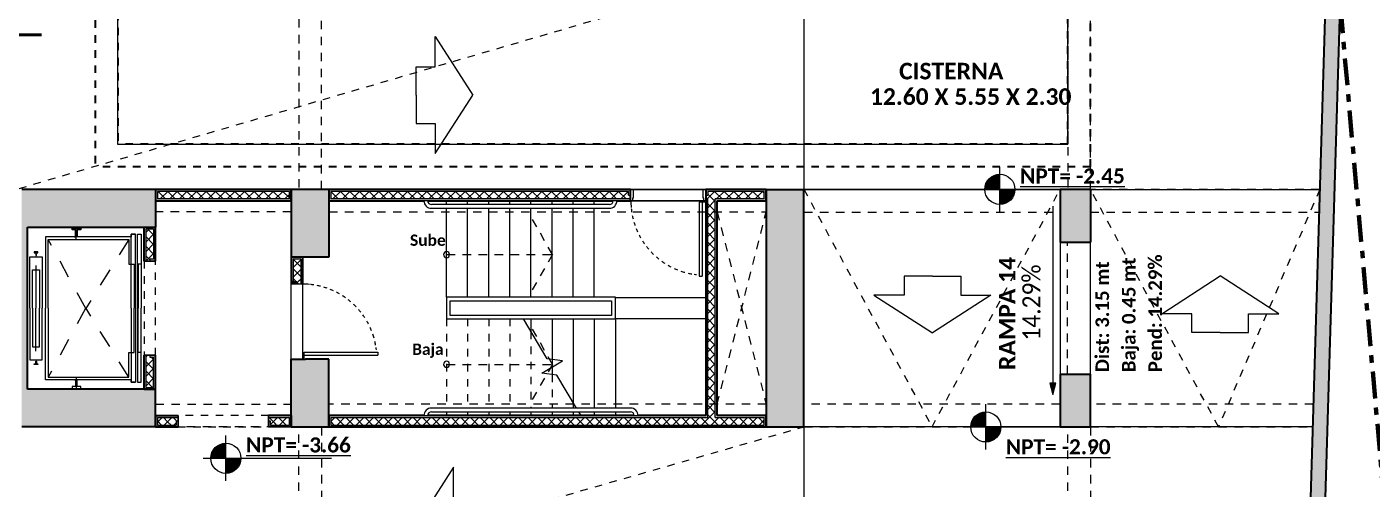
# Model space of a CAD drawing. Header units: metres. Extents: x -144 to 1000, y -717 to 29.
# Drawn here: x 84.37 to 102.22, y -561.25 to -555.12 of the extents above; entities that cross this region are included whole.
import ezdxf

# ---------------------------------------------------------------- set-up
doc = ezdxf.new("R2010")
doc.units = ezdxf.units.M
for name, pattern in [('Basculante', [0.11625, 0.075, -0.04125]), ('basculante modificado', [0.18, 0.1125, -0.0675]), ('Dash Dot 3_16_', [0.595313, 0.357187, -0.119063, 0, -0.119063]), ('Elevado', [0.003969, 0.002381, -0.001587]), ('IMPORT-LIFT01$0$HIDDEN-Z', [225, 150, -75]), ('Trazo', [0.45, 0.225, -0.225]), ('Trazo_2_', [0.47625, 0.238125, -0.238125])]:
    doc.linetypes.add(name, pattern=pattern)
doc.layers.get('0').update_dxf_attribs({"color": 1})
for name, color, linetype, lineweight in [('A-DETL', 1, 'Continuous', 9), ('A-DETL-GENF', 1, 'Continuous', 9), ('A-DETL-GENF-HDLN', 1, 'Trazo_2_', 9), ('A-DETL-MEDM', 1, 'Continuous', 30), ('A-DETL-THIN', 1, 'Continuous', 9), ('A-DOOR', 1, 'Continuous', 9), ('A-DOOR-FRAM', 1, 'Continuous', 9), ('A-DOOR-HDLN', 1, 'Trazo', 20), ('A-FLOR', 2, 'Continuous', 9), ('A-WALL', 4, 'Continuous', 9), ('G-ANNO-DIMS', 1, 'Continuous', 9), ('G-ANNO-TEXT', 2, 'Continuous', 9), ('S-COLS', 7, 'Continuous', 9), ('S-STRS', 1, 'Continuous', 9), ('S-STRS-MBND', 1, 'Basculante', 9)]:
    doc.layers.add(name, color=color, linetype=linetype, lineweight=lineweight)
doc.layers.add('A-WALL-PATT', color=7, linetype='Continuous', lineweight=35, true_color=0x9c9c9c)
doc.styles.add('Calibri', font='calibri.ttf', dxfattribs={"width": 0.9, "height": 0.24})
doc.styles.add('Calibri_B', font='calibrib.ttf', dxfattribs={"height": 0.165})
doc.styles.add('Calibri_B_1', font='calibrib.ttf', dxfattribs={"height": 0.135})
doc.styles.add('Calibri_B_2', font='calibrib.ttf', dxfattribs={"height": 0.135})
doc.styles.add('Calibri_B_3', font='calibrib.ttf', dxfattribs={"height": 0.15})

# ---------------------------------------------------------------- blocks, each defined once
blk = doc.blocks.new('X')
at = {"layer": 'A-WALL-PATT', "lineweight": 5, "true_color": 0x747474}
for points in [[(101.357, -511.587), (101.551, -511.587), (102.076, -493.892), (101.877, -493.886), (101.351, -511.587)], [(88.111, -497.336), (88.136, -497.336), (88.136, -497.311), (86.336, -497.311), (86.336, -497.336), (86.405, -497.336)], [(93.641, -500.186), (93.661, -500.186), (93.661, -497.336), (93.636, -497.336), (93.636, -500.186)]]:
    blk.add_hatch(color=8, dxfattribs=at).paths.add_polyline_path(points)
at = {"layer": 'A-WALL-PATT', "true_color": 0x747474}
for points in [[(86.36, -497.311), (86.36, -497.211), (88.111, -497.211), (88.111, -497.311), (88.136, -497.311), (88.136, -497.186), (86.336, -497.187), (86.336, -497.311)], [(93.786, -500.186), (93.786, -497.336), (93.761, -497.336), (93.761, -500.186)], [(88.161, -498.396), (88.161, -498.111), (88.261, -498.111), (88.261, -498.086), (88.136, -498.086), (88.136, -498.396)], [(88.261, -498.396), (88.286, -498.396), (88.286, -498.086), (88.261, -498.086), (88.261, -498.111)], [(88.211, -498.436), (88.211, -498.411), (88.161, -498.411), (88.161, -498.396), (88.136, -498.396), (88.136, -498.436), (88.161, -498.436)], [(88.286, -498.436), (88.286, -498.396), (88.261, -498.396), (88.261, -498.436)], [(89.662, -500.336), (94.436, -500.335), (94.436, -500.211), (94.411, -500.211), (94.411, -500.311), (88.661, -500.311), (88.661, -500.211), (88.636, -500.211), (88.636, -500.336)]]:
    blk.add_hatch(color=8, dxfattribs=at).paths.add_polyline_path(points)
at = {"layer": 'A-WALL-PATT', "lineweight": 5, "true_color": 0x747474}
h = blk.add_hatch(color=8, dxfattribs=at)
h.paths.add_polyline_path([(94.411, -497.311), (94.436, -497.31), (94.436, -497.186), (93.636, -497.186), (93.636, -497.261), (93.661, -497.261), (93.661, -497.211), (94.411, -497.211)])
h.paths.add_polyline_path([(88.661, -497.311), (88.661, -497.211), (92.611, -497.211), (92.611, -497.261), (92.636, -497.261), (92.636, -497.186), (88.636, -497.187), (88.636, -497.311)])
at = {"layer": 'A-WALL-PATT', "true_color": 0x747474}
h = blk.add_hatch(color=8, dxfattribs=at)
h.paths.add_polyline_path([(93.786, -497.336), (94.436, -497.336), (94.436, -497.311), (93.761, -497.311), (93.761, -497.336)])
h.paths.add_polyline_path([(93.661, -497.336), (93.661, -497.311), (93.636, -497.311), (93.636, -497.336)])
h.paths.add_polyline_path([(89.662, -497.336), (92.636, -497.336), (92.636, -497.311), (88.636, -497.311), (88.636, -497.336), (88.661, -497.336)])
h = blk.add_hatch(color=8, dxfattribs=at)
h.paths.add_polyline_path([(86.185, -499.836), (86.21, -499.836), (86.21, -499.436), (86.185, -499.436), (86.185, -499.811)])
h.paths.add_polyline_path([(86.21, -497.907), (86.21, -497.686), (86.185, -497.686), (86.185, -497.907)])
h = blk.add_hatch(color=8, dxfattribs=at)
h.paths.add_polyline_path([(86.31, -499.836), (86.335, -499.836), (86.335, -499.436), (86.31, -499.436), (86.31, -499.811), (86.21, -499.811), (86.21, -499.836), (86.212, -499.836)])
h.paths.add_polyline_path([(86.335, -497.907), (86.335, -497.686), (86.21, -497.686), (86.21, -497.711), (86.31, -497.711), (86.31, -497.907)])
h = blk.add_hatch(color=8, dxfattribs=at)
h.paths.add_polyline_path([(86.21, -499.436), (86.21, -499.386), (86.185, -499.386), (86.185, -499.436)])
h.paths.add_polyline_path([(86.21, -498.136), (86.21, -497.907), (86.185, -497.907), (86.185, -498.136)])
h = blk.add_hatch(color=8, dxfattribs=at)
h.paths.add_polyline_path([(86.335, -499.436), (86.335, -499.386), (86.26, -499.386), (86.26, -499.411), (86.31, -499.411), (86.31, -499.436)])
h.paths.add_polyline_path([(86.307, -498.136), (86.335, -498.136), (86.335, -497.907), (86.31, -497.907), (86.31, -498.111), (86.26, -498.111), (86.26, -498.136)])
h = blk.add_hatch(color=8, dxfattribs=at)
h.paths.add_polyline_path([(88.136, -500.211), (88.136, -500.186), (87.923, -500.186), (87.923, -500.211), (88.111, -500.211)])
h.paths.add_polyline_path([(86.405, -500.211), (86.501, -500.211), (86.501, -500.186), (86.336, -500.187), (86.336, -500.211), (86.36, -500.211)])
h = blk.add_hatch(color=8, dxfattribs=at)
h.paths.add_polyline_path([(88.136, -500.336), (88.136, -500.211), (88.111, -500.211), (88.111, -500.311), (87.923, -500.311), (87.923, -500.336)])
h.paths.add_polyline_path([(86.501, -500.336), (86.501, -500.311), (86.36, -500.311), (86.36, -500.211), (86.336, -500.211), (86.336, -500.336), (86.405, -500.336)])
h = blk.add_hatch(color=8, dxfattribs=at)
h.paths.add_polyline_path([(87.86, -500.211), (87.923, -500.211), (87.923, -500.186), (87.835, -500.186), (87.835, -500.211)])
h.paths.add_polyline_path([(86.501, -500.211), (86.635, -500.211), (86.635, -500.186), (86.501, -500.186)])
h = blk.add_hatch(color=8, dxfattribs=at)
h.paths.add_polyline_path([(87.835, -500.336), (87.923, -500.335), (87.923, -500.311), (87.86, -500.311), (87.86, -500.261), (87.835, -500.261), (87.835, -500.335)])
h.paths.add_polyline_path([(86.501, -500.336), (86.635, -500.335), (86.635, -500.261), (86.61, -500.261), (86.61, -500.311), (86.501, -500.311), (86.501, -500.335)])
at = {"layer": 'A-WALL-PATT', "lineweight": 5, "true_color": 0x747474}
h = blk.add_hatch(color=8, dxfattribs=at)
h.paths.add_polyline_path([(88.636, -500.211), (93.661, -500.211), (93.661, -500.186), (88.636, -500.186)])
h.paths.add_polyline_path([(94.436, -500.211), (94.436, -500.186), (93.761, -500.186), (93.761, -500.211), (94.411, -500.211)])
at = {"layer": 'G-ANNO-DIMS'}
h = blk.add_hatch(color=256, dxfattribs=at)
edge = h.paths.add_edge_path()
edge.add_line((97.536, -497.185), (97.336, -497.185))
edge.add_arc((97.536, -497.185), 0.2, 90, 180, ccw=False)
edge.add_line((97.536, -496.985), (97.536, -497.185))
h = blk.add_hatch(color=256, dxfattribs=at)
edge = h.paths.add_edge_path()
edge.add_line((97.536, -497.185), (97.736, -497.185))
edge.add_arc((97.536, -497.185), 0.2, 270, 360, ccw=False)
edge.add_line((97.536, -497.385), (97.536, -497.185))
blk.add_hatch(color=256, dxfattribs=at).paths.add_polyline_path([(98.239, -499.906), (98.28, -499.756), (98.199, -499.756)])
h = blk.add_hatch(color=256, dxfattribs=at)
edge = h.paths.add_edge_path()
edge.add_line((97.349, -500.336), (97.149, -500.336))
edge.add_arc((97.349, -500.336), 0.2, 90, 180, ccw=False)
edge.add_line((97.349, -500.136), (97.349, -500.336))
h = blk.add_hatch(color=256, dxfattribs=at)
edge = h.paths.add_edge_path()
edge.add_line((97.349, -500.336), (97.549, -500.336))
edge.add_arc((97.349, -500.336), 0.2, 270, 360, ccw=False)
edge.add_line((97.349, -500.536), (97.349, -500.336))
h = blk.add_hatch(color=256, dxfattribs=at)
edge = h.paths.add_edge_path()
edge.add_line((87.269, -500.752), (87.069, -500.752))
edge.add_arc((87.269, -500.752), 0.2, 90, 180, ccw=False)
edge.add_line((87.269, -500.552), (87.269, -500.752))
h = blk.add_hatch(color=256, dxfattribs=at)
edge = h.paths.add_edge_path()
edge.add_line((87.269, -500.752), (87.469, -500.752))
edge.add_arc((87.269, -500.752), 0.2, 270, 360, ccw=False)
edge.add_line((87.269, -500.952), (87.269, -500.752))
at = {"layer": 'S-COLS', "true_color": 0x5d5d5d}
h = blk.add_hatch(color=251, dxfattribs=at)
h.paths.add_polyline_path([(98.236, -508.036), (98.736, -508.036), (98.736, -507.136), (98.236, -507.136), (98.236, -507.984)])
h.paths.add_polyline_path([(80.436, -508.036), (80.936, -508.036), (80.936, -507.136), (80.436, -507.136)])
h.paths.add_polyline_path([(88.136, -508.036), (88.636, -508.036), (88.636, -507.136), (88.136, -507.136), (88.136, -507.984)])
h.paths.add_polyline_path([(86.336, -500.336), (86.335, -499.836), (84.636, -499.836), (84.636, -497.686), (86.336, -497.686), (86.335, -497.186), (84.561, -497.186), (84.561, -500.336)])
h.paths.add_polyline_path([(94.936, -500.336), (94.936, -500.336), (94.936, -497.186), (94.436, -497.186), (94.436, -500.336)])
h.paths.add_polyline_path([(88.136, -500.336), (88.636, -500.335), (88.636, -499.436), (88.136, -499.436), (88.136, -500.335)])
h.paths.add_polyline_path([(98.336, -500.336), (98.736, -500.336), (98.736, -499.636), (98.336, -499.636)])
h.paths.add_polyline_path([(88.576, -498.086), (88.636, -498.086), (88.636, -497.186), (88.136, -497.186), (88.136, -498.086)])
h.paths.add_polyline_path([(98.736, -497.886), (98.736, -497.185), (98.336, -497.186), (98.336, -497.886)])
h.paths.add_polyline_path([(98.736, -489.186), (98.736, -488.286), (98.236, -488.286), (98.236, -489.186), (98.408, -489.186)])
h.paths.add_polyline_path([(88.136, -489.186), (88.636, -489.186), (88.636, -488.286), (88.136, -488.286), (88.136, -489.179)])
h.paths.add_polyline_path([(81.536, -488.586), (81.536, -488.086), (80.636, -488.086), (80.636, -488.586)])
at = {"layer": 'A-DETL', "color": 7, "linetype": 'Dash Dot 3_16_', "lineweight": 70}
blk.add_line((101.131, -484.366), (103.531, -511.44), dxfattribs=at)
at = {"layer": 'A-DETL', "color": 7, "linetype": 'basculante modificado'}
for p, q in [((88.236, -489.186), (88.236, -497.185)), ((88.536, -497.185), (88.536, -489.186)), ((98.436, -489.186), (98.436, -497.185)), ((98.736, -497.185), (98.736, -489.186)), ((86.336, -497.185), (88.136, -497.185)), ((94.436, -497.185), (88.636, -497.185)), ((98.335, -497.186), (94.936, -497.186)), ((101.779, -497.186), (98.736, -497.186)), ((88.136, -497.485), (86.335, -497.485)), ((88.636, -497.485), (94.436, -497.485)), ((91.601, -498.051), (91.303, -497.521)), ((93.786, -500.036), (94.436, -497.485)), ((93.786, -497.485), (94.436, -500.036)), ((94.936, -497.486), (98.336, -497.486)), ((98.736, -497.486), (101.77, -497.486)), ((98.435, -499.635), (98.435, -497.886)), ((98.735, -497.886), (98.735, -499.635)), ((90.196, -498.051), (91.596, -498.051)), ((91.601, -498.051), (91.302, -498.571)), ((91.601, -499.506), (91.303, -498.976)), ((90.196, -499.506), (91.596, -499.506)), ((91.601, -499.506), (91.302, -500.026)), ((86.335, -500.036), (88.136, -500.036)), ((94.436, -500.036), (88.636, -500.036)), ((98.335, -500.036), (94.936, -500.036)), ((101.694, -500.036), (98.736, -500.036)), ((88.136, -500.336), (86.335, -500.336)), ((88.236, -507.136), (88.236, -500.336)), ((88.536, -500.336), (88.536, -507.136)), ((88.636, -500.336), (94.436, -500.336)), ((94.936, -500.336), (98.336, -500.336)), ((98.436, -507.136), (98.436, -500.336)), ((98.736, -500.336), (98.736, -507.136)), ((98.736, -500.336), (101.685, -500.336))]:
    blk.add_line(p, q, dxfattribs=at)
at = {"layer": 'A-DETL', "color": 11, "linetype": 'Elevado', "lineweight": 35, "true_color": 0xff6262}
for p, q in [((85.536, -490.74), (85.536, -496.885)), ((98.736, -496.885), (98.736, -490.74)), ((85.836, -491.04), (85.836, -496.585)), ((98.436, -496.585), (98.436, -491.04)), ((98.436, -496.585), (85.836, -496.585)), ((98.736, -496.885), (85.536, -496.885))]:
    blk.add_line(p, q, dxfattribs=at)
at = {"layer": 'A-DETL', "color": 9, "linetype": 'Basculante', "true_color": 0xc0c0c0}
for p, q in [((84.335, -497.229), (94.936, -494.127)), ((94.936, -497.184), (96.636, -500.335)), ((96.636, -500.335), (98.335, -497.186)), ((100.436, -500.335), (98.736, -497.185)), ((101.779, -497.186), (100.436, -500.335)), ((84.285, -503.395), (94.936, -500.335))]:
    blk.add_line(p, q, dxfattribs=at)
at = {"layer": 'A-DETL', "color": 7, "lineweight": 50}
blk.add_line((81.424, -495.136), (84.824, -495.136), dxfattribs=at)
at = {"layer": 'A-DETL-GENF'}
for p, q in [((90.043, -495.559), (90.043, -495.159)), ((90.043, -495.159), (90.543, -495.934)), ((89.793, -495.934), (89.793, -495.559)), ((89.793, -495.559), (90.043, -495.559)), ((89.793, -495.934), (89.793, -496.309)), ((90.043, -496.709), (90.543, -495.934)), ((89.793, -496.309), (90.043, -496.309)), ((90.043, -496.309), (90.043, -496.709)), ((86.014, -497.815), (84.878, -497.815)), ((84.878, -497.815), (84.878, -498.762)), ((85.229, -497.722), (85.229, -497.699)), ((85.229, -497.699), (85.345, -497.699)), ((85.275, -497.722), (85.229, -497.722)), ((85.261, -497.815), (85.284, -497.815)), ((85.275, -497.815), (85.275, -497.722)), ((85.345, -497.722), (85.298, -497.722)), ((85.298, -497.722), (85.298, -497.815)), ((85.345, -497.699), (85.345, -497.722)), ((86.014, -498.175), (86.014, -497.781)), ((86.014, -497.781), (86.071, -497.781)), ((86.071, -497.781), (86.014, -497.781)), ((86.014, -497.781), (86.014, -497.815)), ((86.071, -498.762), (86.071, -497.781)), ((86.098, -498.762), (86.098, -497.781)), ((86.098, -497.781), (86.144, -497.781)), ((86.144, -497.781), (86.144, -498.762)), ((84.773, -498.015), (84.727, -498.015)), ((84.727, -498.015), (84.727, -498.025)), ((84.773, -498.025), (84.773, -498.015)), ((84.912, -498.762), (84.912, -497.849)), ((84.912, -497.849), (85.98, -497.849)), ((85.98, -497.849), (85.98, -498.152)), ((84.668, -498.762), (84.668, -498.081)), ((84.668, -498.081), (84.832, -498.081)), ((84.727, -498.025), (84.746, -498.025)), ((84.746, -498.025), (84.746, -498.061)), ((84.746, -498.061), (84.755, -498.061)), ((84.755, -498.025), (84.773, -498.025)), ((84.755, -498.061), (84.755, -498.025)), ((84.832, -498.081), (84.832, -498.762)), ((85.98, -498.152), (85.98, -498.175)), ((85.98, -498.175), (86.052, -498.175)), ((86.014, -498.762), (86.014, -498.175)), ((86.014, -498.175), (86.052, -498.175)), ((86.052, -498.175), (86.052, -498.762)), ((86.144, -498.175), (86.107, -498.175)), ((86.107, -498.175), (86.107, -498.762)), ((84.705, -498.762), (84.705, -498.252)), ((84.705, -498.252), (84.796, -498.252)), ((84.796, -498.252), (84.796, -498.762)), ((96.641, -498.338), (96.266, -498.338)), ((96.266, -498.338), (96.266, -498.588)), ((96.641, -498.338), (97.016, -498.338)), ((97.016, -498.338), (97.016, -498.588)), ((99.684, -498.834), (100.459, -498.334)), ((101.234, -498.834), (100.459, -498.334)), ((96.266, -498.588), (95.866, -498.588)), ((95.866, -498.588), (96.641, -499.088)), ((97.416, -498.588), (96.641, -499.088)), ((97.016, -498.588), (97.416, -498.588)), ((84.668, -498.762), (84.668, -499.444)), ((84.705, -498.762), (84.705, -499.272)), ((84.796, -499.272), (84.796, -498.762)), ((84.832, -499.444), (84.832, -498.762)), ((84.878, -499.71), (84.878, -498.762)), ((84.912, -498.762), (84.912, -499.675)), ((86.014, -498.762), (86.014, -499.349)), ((86.052, -499.349), (86.052, -498.762)), ((86.071, -498.762), (86.071, -499.743)), ((86.098, -498.762), (86.098, -499.743)), ((86.107, -499.349), (86.107, -498.762)), ((86.144, -499.743), (86.144, -498.762)), ((100.084, -498.834), (99.684, -498.834)), ((100.084, -499.084), (100.084, -498.834)), ((100.834, -499.084), (100.834, -498.834)), ((100.834, -498.834), (101.234, -498.834)), ((100.459, -499.084), (100.084, -499.084)), ((100.459, -499.084), (100.834, -499.084)), ((84.668, -499.444), (84.832, -499.444)), ((84.705, -499.272), (84.796, -499.272)), ((85.98, -499.372), (85.98, -499.349)), ((85.98, -499.349), (86.052, -499.349)), ((85.98, -499.675), (85.98, -499.372)), ((86.014, -499.349), (86.014, -499.743)), ((86.014, -499.349), (86.052, -499.349)), ((86.144, -499.349), (86.107, -499.349)), ((84.727, -499.509), (84.727, -499.5)), ((84.727, -499.5), (84.746, -499.5)), ((84.773, -499.509), (84.727, -499.509)), ((84.746, -499.5), (84.746, -499.463)), ((84.746, -499.463), (84.755, -499.463)), ((84.755, -499.463), (84.755, -499.5)), ((84.755, -499.5), (84.773, -499.5)), ((84.773, -499.5), (84.773, -499.509)), ((86.014, -499.71), (84.878, -499.71)), ((84.912, -499.675), (85.98, -499.675)), ((85.275, -499.802), (85.229, -499.802)), ((85.229, -499.802), (85.229, -499.826)), ((85.261, -499.71), (85.284, -499.71)), ((85.275, -499.71), (85.275, -499.802)), ((85.298, -499.802), (85.298, -499.71)), ((85.345, -499.802), (85.298, -499.802)), ((85.345, -499.826), (85.345, -499.802)), ((86.014, -499.743), (86.014, -499.71)), ((86.014, -499.743), (86.071, -499.743)), ((86.071, -499.743), (86.014, -499.743)), ((86.098, -499.743), (86.144, -499.743)), ((85.229, -499.826), (85.345, -499.826)), ((90.289, -500.871), (89.789, -501.646)), ((90.289, -501.271), (90.289, -500.871))]:
    blk.add_line(p, q, dxfattribs=at)
at = {"layer": 'A-DETL-GENF', "linetype": 'Basculante'}
for p, q in [((93.636, -497.186), (92.636, -497.186)), ((92.636, -497.186), (92.636, -497.336)), ((93.636, -497.336), (93.636, -497.186)), ((92.636, -497.336), (93.636, -497.336)), ((86.185, -498.136), (86.185, -499.386)), ((86.335, -499.386), (86.335, -498.136)), ((88.136, -499.436), (88.136, -498.436)), ((88.136, -498.436), (88.286, -498.436)), ((88.286, -498.436), (88.286, -499.436)), ((87.835, -500.186), (86.635, -500.186)), ((86.635, -500.336), (87.835, -500.336))]:
    blk.add_line(p, q, dxfattribs=at)
at = {"layer": 'A-DETL-GENF', "linetype": 'IMPORT-LIFT01$0$HIDDEN-Z'}
for p, q in [((85.285, -497.849), (85.285, -497.699)), ((84.75, -498.194), (84.75, -498.762)), ((84.75, -499.331), (84.75, -498.762)), ((85.285, -499.675), (85.285, -499.826))]:
    blk.add_line(p, q, dxfattribs=at)
at = {"layer": 'A-DETL-GENF-HDLN'}
for p, q in [((85.409, -498.767), (84.912, -497.849)), ((85.98, -497.849), (85.409, -498.767)), ((85.409, -498.758), (84.912, -499.675)), ((85.98, -499.675), (85.409, -498.758))]:
    blk.add_line(p, q, dxfattribs=at)
at = {"layer": 'A-DETL-MEDM'}
for p, q in [((86.335, -498.136), (86.185, -498.136)), ((86.185, -499.386), (86.335, -499.386)), ((86.635, -500.186), (86.635, -500.336)), ((87.835, -500.336), (87.835, -500.186))]:
    blk.add_line(p, q, dxfattribs=at)
at = {"layer": 'A-DETL-THIN'}
for p, q in [((85.832, -491.04), (85.832, -496.585)), ((98.436, -496.585), (98.436, -491.04)), ((85.832, -496.585), (98.436, -496.585)), ((89.946, -497.336), (89.896, -497.336)), ((92.356, -497.386), (89.996, -497.386)), ((89.996, -497.436), (92.356, -497.436)), ((92.456, -497.336), (92.406, -497.336)), ((98.336, -497.886), (98.336, -499.636)), ((98.736, -497.886), (98.336, -497.886)), ((98.736, -499.636), (98.736, -497.886)), ((92.436, -498.616), (90.196, -498.616)), ((90.196, -498.616), (90.196, -498.901)), ((90.246, -498.856), (90.246, -498.665)), ((90.246, -498.665), (92.386, -498.665)), ((92.386, -498.665), (92.386, -498.856)), ((92.436, -498.901), (92.436, -498.616)), ((90.196, -498.901), (92.436, -498.901)), ((92.386, -498.856), (90.246, -498.856)), ((98.336, -499.636), (98.736, -499.636)), ((92.636, -500.086), (89.996, -500.086)), ((89.996, -500.136), (92.636, -500.136)), ((89.896, -500.186), (89.946, -500.186)), ((92.686, -500.186), (92.736, -500.186))]:
    blk.add_line(p, q, dxfattribs=at)
for centre, radius, start, end in [((89.996, -497.336), 0.1, 180, 270), ((89.996, -497.336), 0.05, 180, 270), ((92.356, -497.336), 0.1, 270, 0), ((92.356, -497.336), 0.05, 270, 360), ((90.196, -498.051), 0.04, 90, 270), ((90.196, -498.051), 0.04, 270, 90), ((90.196, -499.506), 0.04, 90, 270), ((90.196, -499.506), 0.04, 270, 90), ((89.996, -500.186), 0.1, 90, 180), ((89.996, -500.186), 0.05, 90, 180), ((92.636, -500.186), 0.1, 0, 90), ((92.636, -500.186), 0.05, 0, 90)]:
    blk.add_arc(centre, radius, start, end, dxfattribs=at)
at = {"layer": 'A-DOOR'}
blk.add_line((93.636, -497.336), (93.636, -497.186), dxfattribs=at)
at = {"layer": 'A-DOOR', "lineweight": 15}
for p, q in [((93.546, -497.356), (93.546, -498.336)), ((93.621, -497.356), (93.546, -497.356)), ((93.586, -497.346), (93.586, -498.336)), ((93.621, -497.346), (93.621, -497.356)), ((93.636, -497.346), (93.621, -497.346)), ((93.546, -498.336), (93.586, -498.336)), ((88.296, -499.386), (89.286, -499.386)), ((88.296, -499.421), (88.306, -499.421)), ((88.296, -499.436), (88.296, -499.421)), ((88.306, -499.346), (89.286, -499.346)), ((88.306, -499.421), (88.306, -499.346)), ((89.286, -499.346), (89.286, -499.386))]:
    blk.add_line(p, q, dxfattribs=at)
at = {"layer": 'A-DOOR'}
for centre, start, end in [((93.624, -497.339), 180, 185.1398), ((93.624, -497.339), 185.9429, 188.5991), ((93.624, -497.339), 191.2538, 193.9081), ((93.624, -497.339), 196.5629, 199.2191), ((93.624, -497.339), 201.8777, 204.5395), ((93.624, -497.339), 207.2056, 209.8767), ((93.624, -497.339), 212.5538, 215.2378), ((93.624, -497.339), 217.9295, 220.6298), ((93.624, -497.339), 223.3395, 226.0594), ((93.624, -497.339), 228.7903, 231.5328), ((93.624, -497.339), 234.2878, 237.0559), ((93.624, -497.339), 239.8378, 242.634), ((93.624, -497.339), 245.4451, 248.2717), ((93.624, -497.339), 251.1143, 254.1684), ((93.624, -497.339), 256.8489, 259.7418), ((93.624, -497.339), 256.8489, 259.7418), ((93.624, -497.339), 261.55, 263.5406), ((88.288, -499.425), 84.8602, 90), ((88.288, -499.425), 81.4009, 84.0571), ((88.288, -499.425), 76.0919, 78.7462), ((88.288, -499.425), 70.7809, 73.4371), ((88.288, -499.425), 65.4605, 68.1223), ((88.288, -499.425), 60.1233, 62.7944), ((88.288, -499.425), 54.7622, 57.4462), ((88.288, -499.425), 49.3702, 52.0705), ((88.288, -499.425), 43.9406, 46.6605), ((88.288, -499.425), 38.4672, 41.2097), ((88.288, -499.425), 32.9441, 35.7122), ((88.288, -499.425), 27.366, 30.1622), ((88.288, -499.425), 21.7283, 24.5549), ((88.288, -499.425), 15.8316, 18.8857), ((88.288, -499.425), 10.2582, 13.1511), ((88.288, -499.425), 10.2582, 13.1511), ((88.288, -499.425), 6.4594, 8.45)]:
    blk.add_arc(centre, 0.983, start, end, dxfattribs=at)
at = {"layer": 'A-DOOR-FRAM', "lineweight": 15}
for p, q in [((92.636, -497.186), (92.671, -497.186)), ((92.661, -497.301), (92.661, -497.336)), ((92.671, -497.301), (92.661, -497.301)), ((92.671, -497.186), (92.671, -497.301)), ((93.601, -497.301), (93.601, -497.186)), ((93.601, -497.186), (93.636, -497.186)), ((93.611, -497.301), (93.601, -497.301)), ((93.611, -497.336), (93.611, -497.301)), ((92.661, -497.336), (92.636, -497.336)), ((93.636, -497.336), (93.611, -497.336))]:
    blk.add_line(p, q, dxfattribs=at)
at = {"layer": 'A-DOOR-FRAM'}
for p, q in [((88.136, -499.436), (88.136, -498.436)), ((88.136, -498.436), (88.286, -498.436)), ((88.286, -498.436), (88.286, -499.436))]:
    blk.add_line(p, q, dxfattribs=at)
at = {"layer": 'A-DOOR-HDLN'}
for p, q in [((92.636, -497.186), (92.636, -497.336)), ((88.136, -498.436), (88.286, -498.436))]:
    blk.add_line(p, q, dxfattribs=at)
at = {"layer": 'A-FLOR'}
for p, q in [((94.936, -490.948), (94.936, -497.185)), ((98.336, -497.185), (84.561, -497.185)), ((94.936, -497.186), (98.336, -497.186)), ((98.736, -497.185), (101.779, -497.185)), ((98.736, -497.186), (101.779, -497.186)), ((94.936, -500.336), (94.936, -510.452)), ((98.336, -500.336), (94.936, -500.336)), ((101.685, -500.336), (98.736, -500.336))]:
    blk.add_line(p, q, dxfattribs=at)
at = {"layer": 'A-WALL', "lineweight": 35}
for p, q in [((101.877, -493.886), (101.357, -511.387)), ((101.551, -511.587), (102.076, -493.892)), ((88.136, -497.186), (86.335, -497.186)), ((86.335, -497.186), (86.335, -497.336)), ((88.136, -497.336), (88.136, -497.186)), ((92.636, -497.186), (88.636, -497.186)), ((88.636, -497.186), (88.636, -497.336)), ((92.636, -497.336), (92.636, -497.186)), ((94.436, -497.186), (93.636, -497.186)), ((93.636, -497.186), (93.636, -500.186)), ((94.436, -497.336), (94.436, -497.186)), ((86.335, -497.336), (88.136, -497.336)), ((88.636, -497.336), (89.896, -497.336)), ((89.946, -497.336), (92.406, -497.336)), ((92.456, -497.336), (92.636, -497.336)), ((93.786, -497.336), (94.436, -497.336)), ((93.786, -500.186), (93.786, -497.336)), ((86.185, -498.136), (86.185, -497.686)), ((86.185, -497.686), (86.335, -497.686)), ((86.335, -498.136), (86.335, -497.686)), ((88.136, -498.086), (88.136, -498.436)), ((88.286, -498.086), (88.136, -498.086)), ((88.286, -498.086), (88.286, -498.436)), ((86.185, -499.836), (86.185, -499.386)), ((86.335, -499.836), (86.335, -499.386)), ((86.185, -499.836), (86.335, -499.836)), ((86.335, -500.186), (86.635, -500.186)), ((86.335, -500.186), (86.335, -500.336)), ((86.335, -500.336), (86.635, -500.336)), ((88.136, -500.186), (87.835, -500.186)), ((88.136, -500.336), (87.835, -500.336)), ((88.136, -500.186), (88.136, -500.336)), ((89.896, -500.186), (88.636, -500.186)), ((88.636, -500.186), (88.636, -500.336)), ((88.636, -500.336), (94.436, -500.336)), ((92.686, -500.186), (89.946, -500.186)), ((93.636, -500.186), (92.736, -500.186)), ((94.436, -500.186), (93.786, -500.186)), ((94.436, -500.336), (94.436, -500.186))]:
    blk.add_line(p, q, dxfattribs=at)
at = {"layer": 'A-WALL'}
for p, q in [((86.36, -497.211), (86.36, -497.311)), ((88.111, -497.211), (86.36, -497.211)), ((88.111, -497.311), (88.111, -497.211)), ((88.661, -497.211), (88.661, -497.311)), ((92.611, -497.211), (88.661, -497.211)), ((92.611, -497.261), (92.611, -497.211)), ((92.611, -497.261), (92.636, -497.261)), ((92.671, -497.186), (93.601, -497.186)), ((93.636, -497.261), (93.661, -497.261)), ((93.661, -497.211), (93.661, -497.261)), ((94.411, -497.211), (93.661, -497.211)), ((94.411, -497.311), (94.411, -497.211)), ((88.111, -497.311), (86.36, -497.311)), ((92.636, -497.311), (88.661, -497.311)), ((93.611, -497.336), (92.661, -497.336)), ((93.661, -497.311), (93.636, -497.311)), ((93.661, -500.211), (93.661, -497.311)), ((94.411, -497.311), (93.761, -497.311)), ((93.761, -500.211), (93.761, -497.311)), ((86.31, -497.711), (86.21, -497.711)), ((86.21, -498.136), (86.21, -497.711)), ((86.31, -497.711), (86.31, -498.111)), ((86.26, -498.111), (86.26, -498.136)), ((86.31, -498.111), (86.26, -498.111)), ((88.261, -498.111), (88.161, -498.111)), ((88.161, -498.111), (88.161, -498.411)), ((88.261, -498.111), (88.261, -498.436)), ((88.211, -498.411), (88.161, -498.411)), ((88.211, -498.436), (88.211, -498.411)), ((86.21, -499.811), (86.21, -499.386)), ((86.26, -499.386), (86.26, -499.411)), ((86.26, -499.411), (86.31, -499.411)), ((86.31, -499.811), (86.31, -499.411)), ((86.21, -499.811), (86.31, -499.811)), ((86.36, -500.211), (86.635, -500.211)), ((86.36, -500.211), (86.36, -500.311)), ((86.36, -500.311), (86.61, -500.311)), ((86.635, -500.261), (86.61, -500.261)), ((86.61, -500.261), (86.61, -500.311)), ((87.835, -500.211), (88.111, -500.211)), ((87.86, -500.261), (87.835, -500.261)), ((87.86, -500.311), (87.86, -500.261)), ((87.86, -500.311), (88.111, -500.311)), ((88.111, -500.311), (88.111, -500.211)), ((88.661, -500.211), (93.661, -500.211)), ((88.661, -500.211), (88.661, -500.311)), ((88.661, -500.311), (94.411, -500.311)), ((93.761, -500.211), (94.411, -500.211)), ((94.411, -500.311), (94.411, -500.211))]:
    blk.add_line(p, q, dxfattribs=at)
at = {"layer": 'A-WALL-PATT', "color": 1, "lineweight": 5, "true_color": 0xff0000}
for p, q in [((86.36, -497.221), (86.37, -497.211)), ((86.469, -497.311), (86.369, -497.211)), ((86.397, -497.311), (86.497, -497.211)), ((86.597, -497.311), (86.497, -497.211)), ((86.524, -497.311), (86.624, -497.211)), ((86.724, -497.311), (86.624, -497.211)), ((86.652, -497.311), (86.752, -497.211)), ((86.851, -497.311), (86.751, -497.211)), ((86.779, -497.311), (86.879, -497.211)), ((86.978, -497.311), (86.878, -497.211)), ((86.906, -497.311), (87.006, -497.211)), ((87.106, -497.311), (87.006, -497.211)), ((87.033, -497.311), (87.133, -497.211)), ((87.233, -497.311), (87.133, -497.211)), ((87.161, -497.311), (87.261, -497.211)), ((87.36, -497.311), (87.26, -497.211)), ((87.288, -497.311), (87.388, -497.211)), ((87.488, -497.311), (87.388, -497.211)), ((87.415, -497.311), (87.515, -497.211)), ((87.615, -497.311), (87.515, -497.211)), ((87.543, -497.311), (87.643, -497.211)), ((87.742, -497.311), (87.642, -497.211)), ((87.67, -497.311), (87.77, -497.211)), ((87.869, -497.311), (87.769, -497.211)), ((87.797, -497.311), (87.897, -497.211)), ((87.997, -497.311), (87.897, -497.211)), ((87.924, -497.311), (88.024, -497.211)), ((88.111, -497.298), (88.024, -497.211)), ((88.052, -497.311), (88.111, -497.252)), ((88.661, -497.212), (88.661, -497.211)), ((88.76, -497.311), (88.661, -497.212)), ((88.688, -497.311), (88.788, -497.211)), ((88.888, -497.311), (88.788, -497.211)), ((88.815, -497.311), (88.915, -497.211)), ((89.015, -497.311), (88.915, -497.211)), ((88.943, -497.311), (89.043, -497.211)), ((89.142, -497.311), (89.042, -497.211)), ((89.07, -497.311), (89.17, -497.211)), ((89.269, -497.311), (89.169, -497.211)), ((89.197, -497.311), (89.297, -497.211)), ((89.397, -497.311), (89.297, -497.211)), ((89.324, -497.311), (89.424, -497.211)), ((89.524, -497.311), (89.424, -497.211)), ((89.452, -497.311), (89.552, -497.211)), ((89.651, -497.311), (89.551, -497.211)), ((89.579, -497.311), (89.679, -497.211)), ((89.779, -497.311), (89.679, -497.211)), ((89.706, -497.311), (89.806, -497.211)), ((89.906, -497.311), (89.806, -497.211)), ((89.834, -497.311), (89.934, -497.211)), ((90.033, -497.311), (89.933, -497.211)), ((89.961, -497.311), (90.061, -497.211)), ((90.16, -497.311), (90.06, -497.211)), ((90.088, -497.311), (90.188, -497.211)), ((90.288, -497.311), (90.188, -497.211)), ((90.215, -497.311), (90.315, -497.211)), ((90.415, -497.311), (90.315, -497.211)), ((90.343, -497.311), (90.443, -497.211)), ((90.542, -497.311), (90.442, -497.211)), ((90.47, -497.311), (90.57, -497.211)), ((90.669, -497.311), (90.569, -497.211)), ((90.597, -497.311), (90.697, -497.211)), ((90.797, -497.311), (90.697, -497.211)), ((90.724, -497.311), (90.824, -497.211)), ((90.924, -497.311), (90.824, -497.211)), ((90.852, -497.311), (90.952, -497.211)), ((91.051, -497.311), (90.951, -497.211)), ((90.979, -497.311), (91.079, -497.211)), ((91.179, -497.311), (91.079, -497.211)), ((91.106, -497.311), (91.206, -497.211)), ((91.306, -497.311), (91.206, -497.211)), ((91.234, -497.311), (91.334, -497.211)), ((91.433, -497.311), (91.333, -497.211)), ((91.361, -497.311), (91.461, -497.211)), ((91.56, -497.311), (91.46, -497.211)), ((91.488, -497.311), (91.588, -497.211)), ((91.688, -497.311), (91.588, -497.211)), ((91.615, -497.311), (91.715, -497.211)), ((91.815, -497.311), (91.715, -497.211)), ((91.743, -497.311), (91.843, -497.211)), ((91.942, -497.311), (91.842, -497.211)), ((91.87, -497.311), (91.97, -497.211)), ((92.07, -497.311), (91.97, -497.211)), ((91.997, -497.311), (92.097, -497.211)), ((92.197, -497.311), (92.097, -497.211)), ((92.125, -497.311), (92.225, -497.211)), ((92.324, -497.311), (92.224, -497.211)), ((92.252, -497.311), (92.352, -497.211)), ((92.451, -497.311), (92.351, -497.211)), ((92.379, -497.311), (92.479, -497.211)), ((92.579, -497.311), (92.479, -497.211)), ((92.506, -497.311), (92.606, -497.211)), ((92.611, -497.216), (92.606, -497.211)), ((93.652, -497.311), (93.752, -497.211)), ((93.724, -497.311), (93.661, -497.248)), ((93.851, -497.311), (93.751, -497.211)), ((93.779, -497.311), (93.879, -497.211)), ((93.979, -497.311), (93.879, -497.211)), ((93.906, -497.311), (94.006, -497.211)), ((94.106, -497.311), (94.006, -497.211)), ((94.034, -497.311), (94.134, -497.211)), ((94.233, -497.311), (94.133, -497.211)), ((94.161, -497.311), (94.261, -497.211)), ((94.361, -497.311), (94.261, -497.211)), ((94.288, -497.311), (94.388, -497.211)), ((94.411, -497.234), (94.388, -497.211)), ((92.634, -497.311), (92.636, -497.309)), ((93.661, -497.43), (93.761, -497.33)), ((93.761, -497.475), (93.661, -497.375)), ((93.661, -497.557), (93.761, -497.457)), ((93.761, -497.348), (93.724, -497.311)), ((93.761, -497.602), (93.661, -497.502)), ((93.661, -497.684), (93.761, -497.584)), ((93.761, -497.73), (93.661, -497.63)), ((86.21, -497.753), (86.252, -497.711)), ((86.21, -497.88), (86.31, -497.78)), ((86.302, -497.907), (86.21, -497.816)), ((86.31, -497.789), (86.233, -497.711)), ((93.661, -497.812), (93.761, -497.712)), ((93.761, -497.857), (93.661, -497.757)), ((93.661, -497.939), (93.761, -497.839)), ((86.21, -498.007), (86.31, -497.907)), ((86.31, -498.043), (86.21, -497.943)), ((86.31, -497.916), (86.302, -497.907)), ((86.31, -497.907), (86.31, -497.907)), ((93.761, -497.984), (93.661, -497.884)), ((93.661, -498.066), (93.761, -497.966)), ((93.761, -498.112), (93.661, -498.012)), ((86.21, -498.134), (86.31, -498.034)), ((86.26, -498.121), (86.21, -498.071)), ((88.261, -498.212), (88.161, -498.112)), ((88.161, -498.22), (88.261, -498.12)), ((93.661, -498.193), (93.761, -498.093)), ((93.761, -498.239), (93.661, -498.139)), ((88.261, -498.339), (88.161, -498.239)), ((88.161, -498.348), (88.261, -498.248)), ((88.19, -498.396), (88.161, -498.367)), ((88.24, -498.396), (88.261, -498.375)), ((93.661, -498.321), (93.761, -498.221)), ((93.761, -498.366), (93.661, -498.266)), ((93.661, -498.448), (93.761, -498.348)), ((88.206, -498.411), (88.19, -498.396)), ((88.211, -498.425), (88.24, -498.396)), ((88.231, -498.436), (88.211, -498.417)), ((93.761, -498.493), (93.661, -498.393)), ((93.661, -498.575), (93.761, -498.475)), ((93.761, -498.621), (93.661, -498.521)), ((93.661, -498.703), (93.761, -498.603)), ((93.761, -498.748), (93.661, -498.648)), ((93.661, -498.83), (93.761, -498.73)), ((93.761, -498.875), (93.661, -498.775)), ((93.661, -498.957), (93.761, -498.857)), ((93.761, -499.003), (93.661, -498.903)), ((93.661, -499.084), (93.761, -498.984)), ((93.761, -499.13), (93.661, -499.03)), ((93.661, -499.212), (93.761, -499.112)), ((93.761, -499.257), (93.661, -499.157)), ((93.661, -499.339), (93.761, -499.239)), ((86.21, -499.407), (86.231, -499.386)), ((86.21, -499.534), (86.309, -499.436)), ((86.26, -499.394), (86.253, -499.386)), ((86.303, -499.436), (86.278, -499.411)), ((86.31, -499.444), (86.303, -499.436)), ((86.309, -499.436), (86.31, -499.434)), ((93.761, -499.384), (93.661, -499.284)), ((93.661, -499.466), (93.761, -499.366)), ((93.761, -499.512), (93.661, -499.412)), ((86.31, -499.571), (86.21, -499.471)), ((86.21, -499.662), (86.31, -499.562)), ((86.31, -499.698), (86.21, -499.598)), ((93.661, -499.594), (93.761, -499.494)), ((93.761, -499.639), (93.661, -499.539)), ((93.661, -499.721), (93.761, -499.621)), ((86.21, -499.789), (86.31, -499.689)), ((86.296, -499.811), (86.21, -499.725)), ((93.761, -499.766), (93.661, -499.666)), ((93.661, -499.848), (93.761, -499.748)), ((93.761, -499.894), (93.661, -499.794)), ((93.661, -499.975), (93.761, -499.875)), ((93.761, -500.021), (93.661, -499.921)), ((93.661, -500.103), (93.761, -500.003)), ((93.761, -500.148), (93.661, -500.048)), ((93.679, -500.211), (93.761, -500.13)), ((86.36, -500.275), (86.424, -500.211)), ((86.415, -500.311), (86.36, -500.257)), ((86.501, -500.271), (86.442, -500.211)), ((86.452, -500.311), (86.501, -500.262)), ((86.501, -500.262), (86.552, -500.211)), ((86.542, -500.311), (86.501, -500.271)), ((86.619, -500.261), (86.569, -500.211)), ((86.579, -500.311), (86.61, -500.28)), ((86.629, -500.261), (86.635, -500.255)), ((87.923, -500.292), (87.842, -500.211)), ((87.86, -500.303), (87.923, -500.24)), ((87.923, -500.24), (87.952, -500.211)), ((87.942, -500.311), (87.923, -500.292)), ((88.069, -500.311), (87.969, -500.211)), ((87.979, -500.311), (88.079, -500.211)), ((88.111, -500.226), (88.096, -500.211)), ((88.106, -500.311), (88.111, -500.307)), ((88.661, -500.266), (88.715, -500.211)), ((88.706, -500.311), (88.661, -500.266)), ((88.833, -500.311), (88.733, -500.211)), ((88.743, -500.311), (88.843, -500.211)), ((88.96, -500.311), (88.86, -500.211)), ((88.87, -500.311), (88.97, -500.211)), ((89.087, -500.311), (88.987, -500.211)), ((88.997, -500.311), (89.097, -500.211)), ((89.215, -500.311), (89.115, -500.211)), ((89.125, -500.311), (89.225, -500.211)), ((89.342, -500.311), (89.242, -500.211)), ((89.252, -500.311), (89.352, -500.211)), ((89.469, -500.311), (89.369, -500.211)), ((89.379, -500.311), (89.479, -500.211)), ((89.596, -500.311), (89.496, -500.211)), ((89.506, -500.311), (89.606, -500.211)), ((89.724, -500.311), (89.624, -500.211)), ((89.634, -500.311), (89.734, -500.211)), ((89.851, -500.311), (89.751, -500.211)), ((89.761, -500.311), (89.861, -500.211)), ((89.978, -500.311), (89.878, -500.211)), ((89.888, -500.311), (89.988, -500.211)), ((90.106, -500.311), (90.006, -500.211)), ((90.016, -500.311), (90.116, -500.211)), ((90.233, -500.311), (90.133, -500.211)), ((90.143, -500.311), (90.243, -500.211)), ((90.36, -500.311), (90.26, -500.211)), ((90.27, -500.311), (90.37, -500.211)), ((90.487, -500.311), (90.387, -500.211)), ((90.397, -500.311), (90.497, -500.211)), ((90.615, -500.311), (90.515, -500.211)), ((90.525, -500.311), (90.625, -500.211)), ((90.742, -500.311), (90.642, -500.211)), ((90.652, -500.311), (90.752, -500.211)), ((90.869, -500.311), (90.769, -500.211)), ((90.779, -500.311), (90.879, -500.211)), ((90.997, -500.311), (90.897, -500.211)), ((90.907, -500.311), (91.007, -500.211)), ((91.124, -500.311), (91.024, -500.211)), ((91.034, -500.311), (91.134, -500.211)), ((91.251, -500.311), (91.151, -500.211)), ((91.161, -500.311), (91.261, -500.211)), ((91.378, -500.311), (91.278, -500.211)), ((91.288, -500.311), (91.388, -500.211)), ((91.506, -500.311), (91.406, -500.211)), ((91.416, -500.311), (91.516, -500.211)), ((91.633, -500.311), (91.533, -500.211)), ((91.543, -500.311), (91.643, -500.211)), ((91.76, -500.311), (91.66, -500.211)), ((91.67, -500.311), (91.77, -500.211)), ((91.888, -500.311), (91.788, -500.211)), ((91.797, -500.311), (91.897, -500.211)), ((92.015, -500.311), (91.915, -500.211)), ((91.925, -500.311), (92.025, -500.211)), ((92.142, -500.311), (92.042, -500.211)), ((92.052, -500.311), (92.152, -500.211)), ((92.269, -500.311), (92.169, -500.211)), ((92.179, -500.311), (92.279, -500.211)), ((92.397, -500.311), (92.297, -500.211)), ((92.307, -500.311), (92.407, -500.211)), ((92.524, -500.311), (92.424, -500.211)), ((92.434, -500.311), (92.534, -500.211)), ((92.651, -500.311), (92.551, -500.211)), ((92.561, -500.311), (92.661, -500.211)), ((92.778, -500.311), (92.678, -500.211)), ((92.688, -500.311), (92.788, -500.211)), ((92.906, -500.311), (92.806, -500.211)), ((92.816, -500.311), (92.916, -500.211)), ((93.033, -500.311), (92.933, -500.211)), ((92.943, -500.311), (93.043, -500.211)), ((93.16, -500.311), (93.06, -500.211)), ((93.07, -500.311), (93.17, -500.211)), ((93.288, -500.311), (93.188, -500.211)), ((93.198, -500.311), (93.298, -500.211)), ((93.415, -500.311), (93.315, -500.211)), ((93.325, -500.311), (93.425, -500.211)), ((93.542, -500.311), (93.442, -500.211)), ((93.452, -500.311), (93.552, -500.211)), ((93.669, -500.311), (93.569, -500.211)), ((93.579, -500.311), (93.679, -500.211)), ((93.697, -500.211), (93.661, -500.175)), ((93.797, -500.311), (93.697, -500.211)), ((93.707, -500.311), (93.807, -500.211)), ((93.924, -500.311), (93.824, -500.211)), ((93.834, -500.311), (93.934, -500.211)), ((94.051, -500.311), (93.951, -500.211)), ((93.961, -500.311), (94.061, -500.211)), ((94.179, -500.311), (94.079, -500.211)), ((94.089, -500.311), (94.189, -500.211)), ((94.306, -500.311), (94.206, -500.211)), ((94.216, -500.311), (94.316, -500.211)), ((94.411, -500.289), (94.333, -500.211)), ((94.343, -500.311), (94.411, -500.244))]:
    blk.add_line(p, q, dxfattribs=at)
at = {"layer": 'G-ANNO-DIMS'}
for p, q in [((97.536, -497.485), (97.536, -496.885)), ((97.236, -497.185), (98.936, -497.185)), ((98.239, -497.406), (98.239, -499.906)), ((98.28, -499.756), (98.199, -499.756)), ((98.199, -499.756), (98.239, -499.906)), ((98.239, -499.906), (98.28, -499.756)), ((97.349, -500.636), (97.349, -500.036)), ((97.049, -500.336), (98.749, -500.336)), ((87.269, -501.052), (87.269, -500.452)), ((86.969, -500.752), (88.669, -500.752))]:
    blk.add_line(p, q, dxfattribs=at)
for centre in [(97.536, -497.185), (97.349, -500.336), (87.269, -500.752)]:
    blk.add_circle(centre, 0.2, dxfattribs=at)
at = {"layer": 'S-COLS', "lineweight": 35}
for p, q in [((86.336, -497.186), (84.561, -497.186)), ((86.336, -497.186), (86.336, -497.686)), ((88.636, -497.186), (88.136, -497.186)), ((88.136, -497.186), (88.136, -498.086)), ((88.636, -497.186), (88.636, -498.086)), ((94.436, -497.186), (94.436, -500.336)), ((94.436, -497.186), (94.936, -497.186)), ((94.936, -500.336), (94.936, -497.186)), ((98.736, -497.185), (98.336, -497.185)), ((98.336, -497.185), (98.336, -497.886)), ((98.736, -497.185), (98.736, -497.886)), ((84.636, -499.836), (84.636, -497.686)), ((84.636, -497.686), (86.336, -497.686)), ((98.336, -497.886), (98.736, -497.886)), ((88.636, -498.086), (88.136, -498.086)), ((88.136, -500.336), (88.136, -499.436)), ((88.136, -499.436), (88.327, -499.436)), ((88.636, -499.436), (88.327, -499.436)), ((88.636, -500.336), (88.636, -499.436)), ((98.336, -499.636), (98.336, -500.336)), ((98.336, -499.636), (98.736, -499.636)), ((98.736, -500.336), (98.736, -499.636)), ((86.336, -499.836), (84.636, -499.836)), ((86.336, -500.336), (86.336, -499.836)), ((86.336, -500.336), (84.561, -500.336)), ((88.136, -500.336), (88.636, -500.336)), ((94.436, -500.336), (94.936, -500.336)), ((98.336, -500.336), (98.736, -500.336))]:
    blk.add_line(p, q, dxfattribs=at)
at = {"layer": 'S-STRS'}
for p, q in [((90.196, -497.386), (90.196, -497.336)), ((90.196, -498.616), (90.196, -497.436)), ((90.476, -497.386), (90.476, -497.336)), ((90.476, -498.616), (90.476, -497.436)), ((90.756, -497.386), (90.756, -497.336)), ((90.756, -498.616), (90.756, -497.436)), ((91.036, -497.386), (91.036, -497.336)), ((91.036, -498.616), (91.036, -497.436)), ((91.316, -497.386), (91.316, -497.336)), ((91.316, -498.616), (91.316, -497.436)), ((91.596, -497.386), (91.596, -497.336)), ((91.596, -498.616), (91.596, -497.436)), ((91.876, -497.386), (91.876, -497.336)), ((91.876, -498.616), (91.876, -497.436)), ((92.156, -497.386), (92.156, -497.336)), ((92.156, -498.616), (92.156, -497.436)), ((92.661, -497.336), (93.611, -497.336)), ((92.436, -498.619), (93.636, -498.619)), ((91.531, -499.432), (91.215, -498.901)), ((91.316, -498.901), (91.316, -499.071)), ((91.596, -498.901), (91.596, -499.441)), ((91.876, -498.901), (91.876, -500.011)), ((92.156, -498.901), (92.156, -500.086)), ((92.436, -498.899), (93.636, -498.899)), ((92.436, -498.901), (92.436, -500.086)), ((91.733, -499.46), (91.531, -499.432)), ((91.46, -499.622), (91.733, -499.46)), ((91.661, -499.65), (91.46, -499.622)), ((91.596, -499.541), (91.596, -499.641)), ((91.921, -500.086), (91.661, -499.65)), ((93.636, -499.93), (93.636, -500.181)), ((91.977, -500.181), (91.951, -500.136)), ((92.156, -500.136), (92.156, -500.181)), ((92.436, -500.136), (92.436, -500.181)), ((92.436, -500.181), (91.977, -500.181)), ((92.686, -500.181), (92.436, -500.181)), ((93.636, -500.181), (92.736, -500.181))]:
    blk.add_line(p, q, dxfattribs=at)
at = {"layer": 'S-STRS-MBND'}
for p, q in [((90.196, -498.901), (90.196, -500.086)), ((90.476, -498.901), (90.476, -500.086)), ((90.756, -498.901), (90.756, -500.086)), ((91.036, -498.901), (91.036, -500.086)), ((91.316, -499.071), (91.316, -500.086)), ((91.596, -499.441), (91.596, -499.541)), ((91.596, -499.641), (91.596, -500.086)), ((90.196, -500.136), (90.196, -500.181)), ((90.476, -500.136), (90.476, -500.181)), ((90.756, -500.136), (90.756, -500.181)), ((91.036, -500.136), (91.036, -500.181)), ((91.316, -500.136), (91.316, -500.181)), ((91.596, -500.136), (91.596, -500.181)), ((91.876, -500.011), (91.876, -500.086)), ((91.876, -500.136), (91.876, -500.181)), ((91.977, -500.181), (90.196, -500.181))]:
    blk.add_line(p, q, dxfattribs=at)
at = {"layer": 'G-ANNO-DIMS', "color": 5, "true_color": 0x0000ff, "style": 'Calibri_B_2'}
for s, p in [('%%UNPT= -2.45', (97.804, -497.108)), ('%%UNPT= -3.66', (87.537, -500.675)), ('%%UNPT= -2.90', (97.615, -500.7))]:
    blk.add_text(s, height=0.2, dxfattribs=at).set_placement(p)
at = {"layer": 'G-ANNO-DIMS', "style": 'Calibri', "width": 0.9}
blk.add_text('14.29%%%', height=0.24, rotation=90, dxfattribs=at).set_placement((98.074, -499.19))
at = {"layer": 'G-ANNO-TEXT'}
for s, height, rotation, style, p in [('CISTERNA', 0.22, 360, 'Calibri_B_1', (96.199, -495.726)), ('12.60 X 5.55 X 2.30', 0.22, 360, 'Calibri_B_1', (95.813, -496.064)), ('RAMPA 14', 0.22, 90, 'Calibri_B_1', (97.743, -499.581)), ('Dist: 3.15 mt', 0.18, 90, 'Calibri_B', (98.984, -499.611)), ('Baja: 0.45 mt', 0.18, 90, 'Calibri_B', (99.335, -499.611)), ('Pend: 14.29%%%', 0.18, 90, 'Calibri_B', (99.686, -499.611))]:
    blk.add_text(s, height=height, rotation=rotation, dxfattribs=dict(at, style=style)).set_placement(p)
at = {"layer": 'G-ANNO-TEXT', "style": 'Calibri_B_3'}
for s, p in [('Sube', (89.711, -497.934)), ('Baja', (89.74, -499.381))]:
    blk.add_text(s, height=0.15, dxfattribs=at).set_placement(p)

msp = doc.modelspace()

# ---------------------------------------------------------------- block references
at = {"color": 3}
msp.add_blockref('X', (-0.256, -60.089), dxfattribs=at)

doc.saveas('drawing.dxf')
